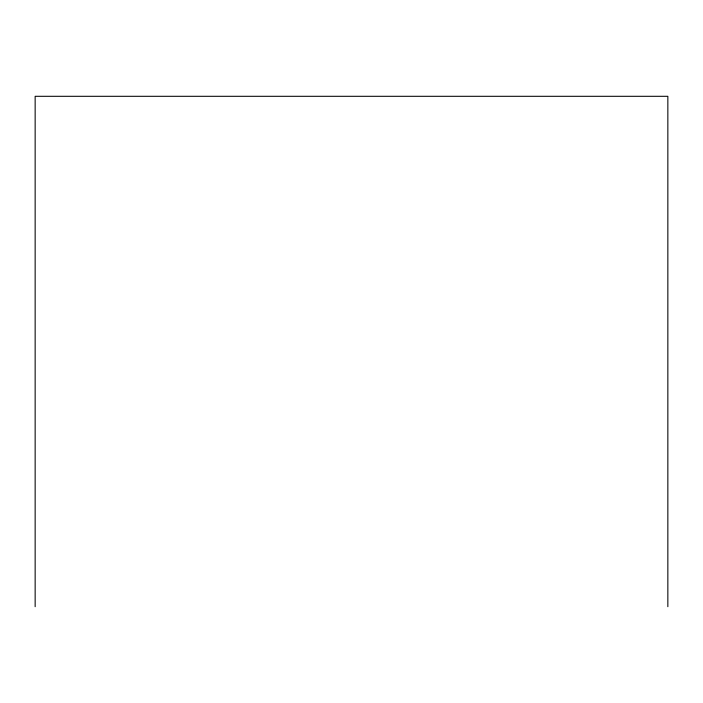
<?xml version="1.0" encoding="UTF-8"?>
<svg xmlns="http://www.w3.org/2000/svg" width="703" height="703" viewBox="0 0 703 703"><rect width="100%" height="100%" fill="white"/><g stroke="black" fill="none" stroke-linecap="round" stroke-linejoin="round"><path stroke-width="1.05" d="M667.85 606.698L667.85 96.302L35.15 96.302L35.15 606.698"/></g></svg>
